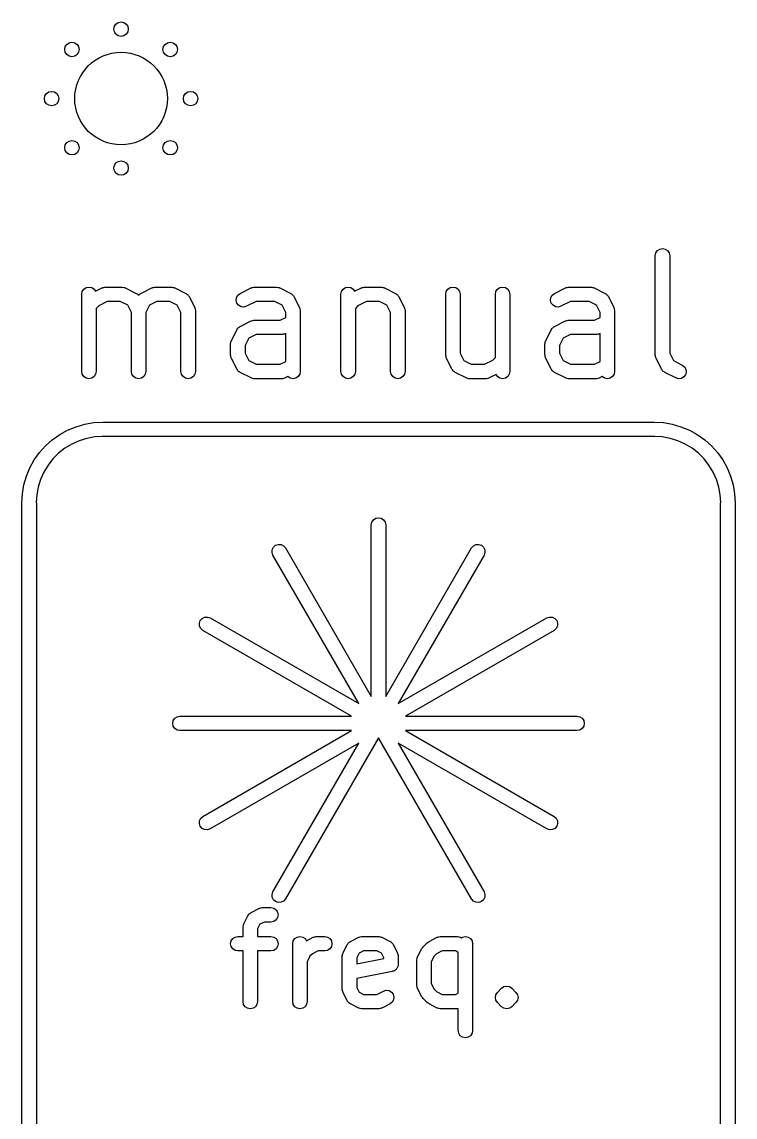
# Model space of a CAD drawing. Extents: x 78 to 213, y -137 to -49.
# Drawn here: x 78.49 to 103.12, y -87.26 to -49.42 of the extents above; entities that cross this region are included whole.
import ezdxf

# ---------------------------------------------------------------- set-up
doc = ezdxf.new("R2010")
doc.units = 0
doc.layers.add('BLACK', color=7, linetype='CONTINUOUS')

msp = doc.modelspace()

# ---------------------------------------------------------------- linework, layer by layer
at = {"layer": 'BLACK', "linetype": 'CONTINUOUS'}
for p, q in [((100.365, -57.4995), (100.384, -57.4039)), ((100.365, -60.9281), (100.365, -57.4995)), ((100.384, -57.4039), (100.438, -57.3227)), ((100.438, -57.3227), (100.519, -57.2686)), ((100.519, -57.2686), (100.615, -57.2495)), ((100.615, -57.2495), (100.71, -57.2686)), ((100.71, -57.2686), (100.791, -57.3227)), ((100.791, -57.3227), (100.845, -57.4039)), ((100.845, -57.4039), (100.865, -57.4995)), ((100.865, -57.4995), (100.865, -60.8691)), ((80.6282, -58.6561), (80.7093, -58.6019)), ((80.7093, -58.6019), (80.805, -58.5829)), ((80.805, -58.5829), (80.9007, -58.6019)), ((80.9007, -58.6019), (80.9818, -58.6561)), ((81.0292, -58.727), (81.2646, -58.6092)), ((81.2646, -58.6092), (81.2733, -58.6069)), ((81.2733, -58.6069), (81.2808, -58.6019)), ((81.2808, -58.6019), (81.3201, -58.5941)), ((81.3201, -58.5941), (81.3587, -58.5835)), ((81.3587, -58.5835), (81.3676, -58.5846)), ((81.3676, -58.5846), (81.3764, -58.5829)), ((81.3764, -58.5829), (81.9479, -58.5829)), ((81.9479, -58.5829), (81.9567, -58.5846)), ((81.9567, -58.5846), (81.9656, -58.5835)), ((81.9656, -58.5835), (82.0042, -58.5941)), ((82.0042, -58.5941), (82.0435, -58.6019)), ((82.0435, -58.6019), (82.051, -58.6069)), ((82.051, -58.6069), (82.0597, -58.6092)), ((82.0597, -58.6092), (82.4406, -58.7997)), ((82.598, -58.7997), (82.9789, -58.6092)), ((82.9789, -58.6092), (82.9876, -58.6069)), ((82.9876, -58.6069), (82.995, -58.6019)), ((82.995, -58.6019), (83.0343, -58.5941)), ((83.0343, -58.5941), (83.073, -58.5835)), ((83.073, -58.5835), (83.0819, -58.5846)), ((83.0819, -58.5846), (83.0907, -58.5829)), ((83.0907, -58.5829), (83.6621, -58.5829)), ((83.6621, -58.5829), (83.671, -58.5846)), ((83.671, -58.5846), (83.6799, -58.5835)), ((83.6799, -58.5835), (83.7185, -58.5941)), ((83.7185, -58.5941), (83.7578, -58.6019)), ((83.7578, -58.6019), (83.7653, -58.6069)), ((83.7653, -58.6069), (83.7739, -58.6092)), ((83.7739, -58.6092), (84.1549, -58.7997)), ((86.0265, -58.7997), (86.4075, -58.6092)), ((86.4075, -58.6092), (86.4161, -58.6069)), ((86.4161, -58.6069), (86.4236, -58.6019)), ((86.4236, -58.6019), (86.4629, -58.5941)), ((86.4629, -58.5941), (86.5016, -58.5835)), ((86.5016, -58.5835), (86.5105, -58.5846)), ((86.5105, -58.5846), (86.5193, -58.5829)), ((86.5193, -58.5829), (87.2812, -58.5829)), ((87.2812, -58.5829), (87.29, -58.5846)), ((87.29, -58.5846), (87.2989, -58.5835)), ((87.2989, -58.5835), (87.3376, -58.5941)), ((87.3376, -58.5941), (87.3769, -58.6019)), ((87.3769, -58.6019), (87.3843, -58.6069)), ((87.3843, -58.6069), (87.393, -58.6092)), ((87.393, -58.6092), (87.7739, -58.7997)), ((89.5806, -58.6561), (89.6617, -58.6019)), ((89.6617, -58.6019), (89.7574, -58.5829)), ((89.7574, -58.5829), (89.8531, -58.6019)), ((89.8531, -58.6019), (89.9342, -58.6561)), ((89.9815, -58.727), (90.217, -58.6092)), ((90.217, -58.6092), (90.2257, -58.6069)), ((90.2257, -58.6069), (90.2331, -58.6019)), ((90.2331, -58.6019), (90.2724, -58.5941)), ((90.2724, -58.5941), (90.3111, -58.5835)), ((90.3111, -58.5835), (90.32, -58.5846)), ((90.32, -58.5846), (90.3288, -58.5829)), ((90.3288, -58.5829), (90.9002, -58.5829)), ((90.9002, -58.5829), (90.909, -58.5846)), ((90.909, -58.5846), (90.918, -58.5835)), ((90.918, -58.5835), (90.9566, -58.5941)), ((90.9566, -58.5941), (90.9959, -58.6019)), ((90.9959, -58.6019), (91.0034, -58.6069)), ((91.0034, -58.6069), (91.012, -58.6092)), ((91.012, -58.6092), (91.393, -58.7997)), ((93.1997, -58.6561), (93.2808, -58.6019)), ((93.2808, -58.6019), (93.3764, -58.5829)), ((93.3764, -58.5829), (93.4721, -58.6019)), ((93.4721, -58.6019), (93.5532, -58.6561)), ((94.9139, -58.6561), (94.995, -58.6019)), ((94.995, -58.6019), (95.0907, -58.5829)), ((95.0907, -58.5829), (95.1864, -58.6019)), ((95.1864, -58.6019), (95.2675, -58.6561)), ((96.8837, -58.7997), (97.2646, -58.6092)), ((97.2646, -58.6092), (97.2733, -58.6069)), ((97.2733, -58.6069), (97.2808, -58.6019)), ((97.2808, -58.6019), (97.3201, -58.5941)), ((97.3201, -58.5941), (97.3587, -58.5835)), ((97.3587, -58.5835), (97.3676, -58.5846)), ((97.3676, -58.5846), (97.3764, -58.5829)), ((97.3764, -58.5829), (98.1383, -58.5829)), ((98.1383, -58.5829), (98.1471, -58.5846)), ((98.1471, -58.5846), (98.1561, -58.5835)), ((98.1561, -58.5835), (98.1947, -58.5941)), ((98.1947, -58.5941), (98.234, -58.6019)), ((98.234, -58.6019), (98.2415, -58.6069)), ((98.2415, -58.6069), (98.2501, -58.6092)), ((98.2501, -58.6092), (98.6311, -58.7997)), ((80.555, -58.8329), (80.574, -58.7372)), ((80.555, -61.4995), (80.555, -58.8329)), ((80.574, -58.7372), (80.6282, -58.6561)), ((80.9818, -58.6561), (81.0292, -58.727)), ((82.4406, -58.7997), (82.4654, -58.8189)), ((82.4654, -58.8189), (82.4926, -58.8345)), ((82.4926, -58.8345), (82.5036, -58.8486)), ((82.5036, -58.8486), (82.5177, -58.8595)), ((82.5177, -58.8595), (82.5193, -58.8624)), ((82.5193, -58.8624), (82.5209, -58.8595)), ((82.5209, -58.8595), (82.535, -58.8486)), ((82.535, -58.8486), (82.546, -58.8345)), ((82.546, -58.8345), (82.5732, -58.8189)), ((82.5732, -58.8189), (82.598, -58.7997)), ((84.1549, -58.7997), (84.1797, -58.8189)), ((84.1797, -58.8189), (84.2069, -58.8345)), ((84.2069, -58.8345), (84.2178, -58.8486)), ((84.2178, -58.8486), (84.232, -58.8595)), ((84.232, -58.8595), (84.2475, -58.8868)), ((84.2475, -58.8868), (84.2667, -58.9115)), ((84.2667, -58.9115), (84.4572, -59.2925)), ((85.889, -59.0411), (85.9012, -58.9443)), ((85.9012, -58.9443), (85.9495, -58.8595)), ((85.9495, -58.8595), (86.0265, -58.7997)), ((87.7739, -58.7997), (87.7987, -58.8189)), ((87.7987, -58.8189), (87.8259, -58.8345)), ((87.8259, -58.8345), (87.8369, -58.8486)), ((87.8369, -58.8486), (87.851, -58.8595)), ((87.851, -58.8595), (87.8665, -58.8868)), ((87.8665, -58.8868), (87.8857, -58.9115)), ((87.8857, -58.9115), (88.0762, -59.2925)), ((89.5074, -58.8329), (89.5264, -58.7372)), ((89.5074, -61.4995), (89.5074, -58.8329)), ((89.5264, -58.7372), (89.5806, -58.6561)), ((89.9342, -58.6561), (89.9815, -58.727)), ((91.393, -58.7997), (91.4178, -58.8189)), ((91.4178, -58.8189), (91.445, -58.8345)), ((91.445, -58.8345), (91.4559, -58.8486)), ((91.4559, -58.8486), (91.4701, -58.8595)), ((91.4701, -58.8595), (91.4856, -58.8868)), ((91.4856, -58.8868), (91.5048, -58.9115)), ((91.5048, -58.9115), (91.6953, -59.2925)), ((93.1264, -58.8329), (93.1455, -58.7372)), ((93.1264, -60.9281), (93.1264, -58.8329)), ((93.1455, -58.7372), (93.1997, -58.6561)), ((93.5532, -58.6561), (93.6074, -58.7372)), ((93.6074, -58.7372), (93.6264, -58.8329)), ((93.6264, -58.8329), (93.6264, -60.8691)), ((94.8407, -58.8329), (94.8597, -58.7372)), ((94.8407, -61.015), (94.8407, -58.8329)), ((94.8597, -58.7372), (94.9139, -58.6561)), ((95.2675, -58.6561), (95.3217, -58.7372)), ((95.3217, -58.7372), (95.3407, -58.8329)), ((95.3407, -58.8329), (95.3407, -61.1186)), ((96.7461, -59.0411), (96.7583, -58.9443)), ((96.7583, -58.9443), (96.8066, -58.8595)), ((96.8066, -58.8595), (96.8837, -58.7997)), ((98.6311, -58.7997), (98.6559, -58.8189)), ((98.6559, -58.8189), (98.6831, -58.8345)), ((98.6831, -58.8345), (98.694, -58.8486)), ((98.694, -58.8486), (98.7081, -58.8595)), ((98.7081, -58.8595), (98.7237, -58.8868)), ((98.7237, -58.8868), (98.7429, -58.9115)), ((98.7429, -58.9115), (98.9334, -59.2925)), ((81.1436, -59.2288), (81.055, -59.3174)), ((81.055, -59.3174), (81.055, -61.4995)), ((81.4354, -59.0829), (81.1436, -59.2288)), ((81.8888, -59.0829), (81.4354, -59.0829)), ((82.1425, -59.2097), (81.8888, -59.0829)), ((82.2693, -59.4633), (82.1425, -59.2097)), ((82.8961, -59.2097), (82.7693, -59.4633)), ((83.1497, -59.0829), (82.8961, -59.2097)), ((83.6031, -59.0829), (83.1497, -59.0829)), ((83.8568, -59.2097), (83.6031, -59.0829)), ((83.9836, -59.4633), (83.8568, -59.2097)), ((84.4572, -59.2925), (84.4596, -59.3011)), ((84.4596, -59.3011), (84.4645, -59.3086)), ((84.4645, -59.3086), (84.4724, -59.3479)), ((84.4724, -59.3479), (84.4829, -59.3866)), ((84.4829, -59.3866), (84.4818, -59.3955)), ((84.4818, -59.3955), (84.4836, -59.4043)), ((84.4836, -59.4043), (84.4836, -61.4995)), ((85.9147, -59.1351), (85.889, -59.0411)), ((85.9745, -59.2122), (85.9147, -59.1351)), ((86.0593, -59.2605), (85.9745, -59.2122)), ((86.1561, -59.2727), (86.0593, -59.2605)), ((86.2501, -59.2469), (86.1561, -59.2727)), ((86.5783, -59.0829), (86.2501, -59.2469)), ((87.2222, -59.0829), (86.5783, -59.0829)), ((87.4758, -59.2097), (87.2222, -59.0829)), ((87.6026, -59.4633), (87.4758, -59.2097)), ((88.0762, -59.2925), (88.0786, -59.3011)), ((88.0786, -59.3011), (88.0836, -59.3086)), ((88.0836, -59.3086), (88.0914, -59.3479)), ((88.0914, -59.3479), (88.102, -59.3866)), ((88.102, -59.3866), (88.1009, -59.3955)), ((88.1009, -59.3955), (88.1026, -59.4043)), ((88.1026, -59.4043), (88.1026, -61.4995)), ((90.0959, -59.2288), (90.0074, -59.3174)), ((90.0074, -59.3174), (90.0074, -61.4995)), ((90.3878, -59.0829), (90.0959, -59.2288)), ((90.8412, -59.0829), (90.3878, -59.0829)), ((91.0949, -59.2097), (90.8412, -59.0829)), ((91.2217, -59.4633), (91.0949, -59.2097)), ((91.6953, -59.2925), (91.6976, -59.3011)), ((91.6976, -59.3011), (91.7026, -59.3086)), ((91.7026, -59.3086), (91.7105, -59.3479)), ((91.7105, -59.3479), (91.721, -59.3866)), ((91.721, -59.3866), (91.7199, -59.3955)), ((91.7199, -59.3955), (91.7217, -59.4043)), ((91.7217, -59.4043), (91.7217, -61.4995)), ((96.7719, -59.1351), (96.7461, -59.0411)), ((96.8317, -59.2122), (96.7719, -59.1351)), ((96.9164, -59.2605), (96.8317, -59.2122)), ((97.0132, -59.2727), (96.9164, -59.2605)), ((97.1073, -59.2469), (97.0132, -59.2727)), ((97.4354, -59.0829), (97.1073, -59.2469)), ((98.0793, -59.0829), (97.4354, -59.0829)), ((98.3329, -59.2097), (98.0793, -59.0829)), ((98.4598, -59.4633), (98.3329, -59.2097)), ((98.9334, -59.2925), (98.9357, -59.3011)), ((98.9357, -59.3011), (98.9407, -59.3086)), ((98.9407, -59.3086), (98.9485, -59.3479)), ((98.9485, -59.3479), (98.9591, -59.3866)), ((98.9591, -59.3866), (98.958, -59.3955)), ((98.958, -59.3955), (98.9598, -59.4043)), ((98.9598, -59.4043), (98.9598, -61.4995)), ((82.2693, -61.4995), (82.2693, -59.4633)), ((82.7693, -59.4633), (82.7693, -61.4995)), ((83.9836, -61.4995), (83.9836, -59.4633)), ((86.0265, -59.9426), (86.4075, -59.7521)), ((86.4075, -59.7521), (86.4161, -59.7497)), ((86.4161, -59.7497), (86.4236, -59.7447)), ((86.4236, -59.7447), (86.4629, -59.7369)), ((86.4629, -59.7369), (86.5016, -59.7263)), ((86.5016, -59.7263), (86.5105, -59.7275)), ((86.5105, -59.7275), (86.5193, -59.7257)), ((86.5193, -59.7257), (87.4126, -59.7257)), ((87.4126, -59.7257), (87.6026, -59.6307)), ((87.6026, -59.6307), (87.6026, -59.4633)), ((91.2217, -61.4995), (91.2217, -59.4633)), ((96.8837, -59.9426), (97.2646, -59.7521)), ((97.2646, -59.7521), (97.2733, -59.7497)), ((97.2733, -59.7497), (97.2808, -59.7447)), ((97.2808, -59.7447), (97.3201, -59.7369)), ((97.3201, -59.7369), (97.3587, -59.7263)), ((97.3587, -59.7263), (97.3676, -59.7275)), ((97.3676, -59.7275), (97.3764, -59.7257)), ((97.3764, -59.7257), (98.2698, -59.7257)), ((98.2698, -59.7257), (98.4598, -59.6307)), ((98.4598, -59.6307), (98.4598, -59.4633)), ((85.7242, -60.4353), (85.9147, -60.0544)), ((85.9147, -60.0544), (85.9339, -60.0296)), ((85.9339, -60.0296), (85.9495, -60.0024)), ((85.9495, -60.0024), (85.9636, -59.9914)), ((85.9636, -59.9914), (85.9745, -59.9773)), ((85.9745, -59.9773), (86.0018, -59.9618)), ((86.0018, -59.9618), (86.0265, -59.9426)), ((96.5814, -60.4353), (96.7719, -60.0544)), ((96.7719, -60.0544), (96.7911, -60.0296)), ((96.7911, -60.0296), (96.8066, -60.0024)), ((96.8066, -60.0024), (96.8207, -59.9914)), ((96.8207, -59.9914), (96.8317, -59.9773)), ((96.8317, -59.9773), (96.8589, -59.9618)), ((96.8589, -59.9618), (96.8837, -59.9426)), ((85.6979, -60.5471), (85.6996, -60.5383)), ((85.6979, -60.9281), (85.6979, -60.5471)), ((85.6985, -60.5294), (85.7091, -60.4908)), ((85.6996, -60.5383), (85.6985, -60.5294)), ((85.7091, -60.4908), (85.7169, -60.4515)), ((85.7169, -60.4515), (85.7219, -60.444)), ((85.7219, -60.444), (85.7242, -60.4353)), ((86.3247, -60.3525), (86.1979, -60.6062)), ((86.5783, -60.2257), (86.3247, -60.3525)), ((87.4717, -60.2257), (86.5783, -60.2257)), ((87.4805, -60.224), (87.4717, -60.2257)), ((87.4894, -60.2251), (87.4805, -60.224)), ((87.528, -60.2145), (87.4894, -60.2251)), ((87.5673, -60.2067), (87.528, -60.2145)), ((87.5748, -60.2017), (87.5673, -60.2067)), ((87.5835, -60.1993), (87.5748, -60.2017)), ((87.6026, -60.1897), (87.5835, -60.1993)), ((87.6026, -61.1545), (87.6026, -60.1897)), ((96.555, -60.5471), (96.5568, -60.5383)), ((96.555, -60.9281), (96.555, -60.5471)), ((96.5556, -60.5294), (96.5662, -60.4908)), ((96.5568, -60.5383), (96.5556, -60.5294)), ((96.5662, -60.4908), (96.574, -60.4515)), ((96.574, -60.4515), (96.579, -60.444)), ((96.579, -60.444), (96.5814, -60.4353)), ((97.1818, -60.3525), (97.055, -60.6062)), ((97.4354, -60.2257), (97.1818, -60.3525)), ((98.3288, -60.2257), (97.4354, -60.2257)), ((98.3376, -60.224), (98.3288, -60.2257)), ((98.3465, -60.2251), (98.3376, -60.224)), ((98.3852, -60.2145), (98.3465, -60.2251)), ((98.4245, -60.2067), (98.3852, -60.2145)), ((98.4319, -60.2017), (98.4245, -60.2067)), ((98.4406, -60.1993), (98.4319, -60.2017)), ((98.4598, -60.1897), (98.4406, -60.1993)), ((98.4598, -61.1545), (98.4598, -60.1897)), ((86.1979, -60.6062), (86.1979, -60.8691)), ((86.1979, -60.8691), (86.3247, -61.1227)), ((93.6264, -60.8691), (93.7532, -61.1227)), ((97.055, -60.6062), (97.055, -60.8691)), ((97.055, -60.8691), (97.1818, -61.1227)), ((100.865, -60.8691), (100.991, -61.1227)), ((85.6996, -60.9369), (85.6979, -60.9281)), ((85.6985, -60.9458), (85.6996, -60.9369)), ((85.7091, -60.9845), (85.6985, -60.9458)), ((85.7169, -61.0238), (85.7091, -60.9845)), ((85.7219, -61.0312), (85.7169, -61.0238)), ((85.7242, -61.0399), (85.7219, -61.0312)), ((85.9147, -61.4208), (85.7242, -61.0399)), ((86.3247, -61.1227), (86.5783, -61.2495)), ((86.5783, -61.2495), (87.4126, -61.2495)), ((87.4126, -61.2495), (87.6026, -61.1545)), ((93.1282, -60.9369), (93.1264, -60.9281)), ((93.1271, -60.9458), (93.1282, -60.9369)), ((93.1376, -60.9845), (93.1271, -60.9458)), ((93.1455, -61.0238), (93.1376, -60.9845)), ((93.1504, -61.0312), (93.1455, -61.0238)), ((93.1528, -61.0399), (93.1504, -61.0312)), ((93.3433, -61.4208), (93.1528, -61.0399)), ((93.7532, -61.1227), (94.0069, -61.2495)), ((94.0069, -61.2495), (94.4603, -61.2495)), ((94.4603, -61.2495), (94.7521, -61.1036)), ((94.7521, -61.1036), (94.8407, -61.015)), ((95.3407, -61.1186), (95.3407, -61.1186)), ((95.3407, -61.1186), (95.3407, -61.1186)), ((95.3407, -61.1186), (95.3407, -61.4995)), ((96.5568, -60.9369), (96.555, -60.9281)), ((96.5556, -60.9458), (96.5568, -60.9369)), ((96.5662, -60.9845), (96.5556, -60.9458)), ((96.574, -61.0238), (96.5662, -60.9845)), ((96.579, -61.0312), (96.574, -61.0238)), ((96.5814, -61.0399), (96.579, -61.0312)), ((96.7719, -61.4208), (96.5814, -61.0399)), ((97.1818, -61.1227), (97.4354, -61.2495)), ((97.4354, -61.2495), (98.2698, -61.2495)), ((98.2698, -61.2495), (98.4598, -61.1545)), ((100.366, -60.9369), (100.365, -60.9281)), ((100.365, -60.9458), (100.366, -60.9369)), ((100.376, -60.9845), (100.365, -60.9458)), ((100.384, -61.0238), (100.376, -60.9845)), ((100.389, -61.0312), (100.384, -61.0238)), ((100.391, -61.0399), (100.389, -61.0312)), ((100.581, -61.4209), (100.391, -61.0399)), ((100.991, -61.1227), (101.298, -61.2759)), ((101.298, -61.2759), (101.375, -61.3357)), ((80.574, -61.5952), (80.555, -61.4995)), ((80.6282, -61.6763), (80.574, -61.5952)), ((80.7093, -61.7305), (80.6282, -61.6763)), ((80.9818, -61.6763), (80.9007, -61.7305)), ((81.036, -61.5952), (80.9818, -61.6763)), ((81.055, -61.4995), (81.036, -61.5952)), ((82.2883, -61.5952), (82.2693, -61.4995)), ((82.3425, -61.6763), (82.2883, -61.5952)), ((82.4236, -61.7305), (82.3425, -61.6763)), ((82.6961, -61.6763), (82.615, -61.7305)), ((82.7503, -61.5952), (82.6961, -61.6763)), ((82.7693, -61.4995), (82.7503, -61.5952)), ((84.0026, -61.5952), (83.9836, -61.4995)), ((84.0568, -61.6763), (84.0026, -61.5952)), ((84.1379, -61.7305), (84.0568, -61.6763)), ((84.4103, -61.6763), (84.3292, -61.7305)), ((84.4645, -61.5952), (84.4103, -61.6763)), ((84.4836, -61.4995), (84.4645, -61.5952)), ((85.9339, -61.4456), (85.9147, -61.4208)), ((85.9495, -61.4728), (85.9339, -61.4456)), ((85.9636, -61.4838), (85.9495, -61.4728)), ((85.9745, -61.4979), (85.9636, -61.4838)), ((86.0018, -61.5134), (85.9745, -61.4979)), ((86.0265, -61.5327), (86.0018, -61.5134)), ((86.4075, -61.7231), (86.0265, -61.5327)), ((87.6764, -61.6767), (87.5835, -61.7231)), ((87.7569, -61.7305), (87.6764, -61.6767)), ((88.0294, -61.6763), (87.9483, -61.7305)), ((88.0836, -61.5952), (88.0294, -61.6763)), ((88.1026, -61.4995), (88.0836, -61.5952)), ((89.5264, -61.5952), (89.5074, -61.4995)), ((89.5806, -61.6763), (89.5264, -61.5952)), ((89.6617, -61.7305), (89.5806, -61.6763)), ((89.9342, -61.6763), (89.8531, -61.7305)), ((89.9883, -61.5952), (89.9342, -61.6763)), ((90.0074, -61.4995), (89.9883, -61.5952)), ((91.2407, -61.5952), (91.2217, -61.4995)), ((91.2949, -61.6763), (91.2407, -61.5952)), ((91.376, -61.7305), (91.2949, -61.6763)), ((91.6484, -61.6763), (91.5673, -61.7305)), ((91.7026, -61.5952), (91.6484, -61.6763)), ((91.7217, -61.4995), (91.7026, -61.5952)), ((93.3625, -61.4456), (93.3433, -61.4208)), ((93.378, -61.4728), (93.3625, -61.4456)), ((93.3922, -61.4838), (93.378, -61.4728)), ((93.4031, -61.4979), (93.3922, -61.4838)), ((93.4303, -61.5134), (93.4031, -61.4979)), ((93.4551, -61.5327), (93.4303, -61.5134)), ((93.8361, -61.7231), (93.4551, -61.5327)), ((94.8666, -61.6054), (94.6311, -61.7231)), ((94.9139, -61.6763), (94.8666, -61.6054)), ((94.995, -61.7305), (94.9139, -61.6763)), ((95.2675, -61.6763), (95.1864, -61.7305)), ((95.3217, -61.5952), (95.2675, -61.6763)), ((95.3407, -61.4995), (95.3217, -61.5952)), ((96.7911, -61.4456), (96.7719, -61.4208)), ((96.8066, -61.4728), (96.7911, -61.4456)), ((96.8207, -61.4838), (96.8066, -61.4728)), ((96.8317, -61.4979), (96.8207, -61.4838)), ((96.8589, -61.5134), (96.8317, -61.4979)), ((96.8837, -61.5327), (96.8589, -61.5134)), ((97.2646, -61.7231), (96.8837, -61.5327)), ((98.5335, -61.6767), (98.4406, -61.7231)), ((98.6141, -61.7305), (98.5335, -61.6767)), ((98.8865, -61.6763), (98.8054, -61.7305)), ((98.9407, -61.5952), (98.8865, -61.6763)), ((98.9598, -61.4995), (98.9407, -61.5952)), ((100.601, -61.4456), (100.581, -61.4209)), ((100.616, -61.4728), (100.601, -61.4456)), ((100.63, -61.4838), (100.616, -61.4728)), ((100.641, -61.4979), (100.63, -61.4838)), ((100.668, -61.5134), (100.641, -61.4979)), ((100.693, -61.5327), (100.668, -61.5134)), ((101.074, -61.7231), (100.693, -61.5327)), ((101.41, -61.6113), (101.35, -61.6884)), ((101.375, -61.3357), (101.423, -61.4205)), ((101.435, -61.5172), (101.41, -61.6113)), ((101.423, -61.4205), (101.435, -61.5172)), ((80.805, -61.7495), (80.7093, -61.7305)), ((80.9007, -61.7305), (80.805, -61.7495)), ((82.5193, -61.7495), (82.4236, -61.7305)), ((82.615, -61.7305), (82.5193, -61.7495)), ((84.2336, -61.7495), (84.1379, -61.7305)), ((84.3292, -61.7305), (84.2336, -61.7495)), ((86.4161, -61.7255), (86.4075, -61.7231)), ((86.4236, -61.7305), (86.4161, -61.7255)), ((86.4629, -61.7383), (86.4236, -61.7305)), ((86.5016, -61.7489), (86.4629, -61.7383)), ((86.5105, -61.7478), (86.5016, -61.7489)), ((86.5193, -61.7495), (86.5105, -61.7478)), ((87.4717, -61.7495), (86.5193, -61.7495)), ((87.4805, -61.7478), (87.4717, -61.7495)), ((87.4894, -61.7489), (87.4805, -61.7478)), ((87.528, -61.7383), (87.4894, -61.7489)), ((87.5673, -61.7305), (87.528, -61.7383)), ((87.5748, -61.7255), (87.5673, -61.7305)), ((87.5835, -61.7231), (87.5748, -61.7255)), ((87.8526, -61.7495), (87.7569, -61.7305)), ((87.9483, -61.7305), (87.8526, -61.7495)), ((89.7574, -61.7495), (89.6617, -61.7305)), ((89.8531, -61.7305), (89.7574, -61.7495)), ((91.4717, -61.7495), (91.376, -61.7305)), ((91.5673, -61.7305), (91.4717, -61.7495)), ((93.8447, -61.7255), (93.8361, -61.7231)), ((93.8522, -61.7305), (93.8447, -61.7255)), ((93.8915, -61.7383), (93.8522, -61.7305)), ((93.9301, -61.7489), (93.8915, -61.7383)), ((93.939, -61.7478), (93.9301, -61.7489)), ((93.9479, -61.7495), (93.939, -61.7478)), ((94.5193, -61.7495), (93.9479, -61.7495)), ((94.5281, -61.7478), (94.5193, -61.7495)), ((94.537, -61.7489), (94.5281, -61.7478)), ((94.5757, -61.7383), (94.537, -61.7489)), ((94.615, -61.7305), (94.5757, -61.7383)), ((94.6224, -61.7255), (94.615, -61.7305)), ((94.6311, -61.7231), (94.6224, -61.7255)), ((95.0907, -61.7495), (94.995, -61.7305)), ((95.1864, -61.7305), (95.0907, -61.7495)), ((97.2733, -61.7255), (97.2646, -61.7231)), ((97.2808, -61.7305), (97.2733, -61.7255)), ((97.3201, -61.7383), (97.2808, -61.7305)), ((97.3587, -61.7489), (97.3201, -61.7383)), ((97.3676, -61.7478), (97.3587, -61.7489)), ((97.3764, -61.7495), (97.3676, -61.7478)), ((98.3288, -61.7495), (97.3764, -61.7495)), ((98.3376, -61.7478), (98.3288, -61.7495)), ((98.3465, -61.7489), (98.3376, -61.7478)), ((98.3852, -61.7383), (98.3465, -61.7489)), ((98.4245, -61.7305), (98.3852, -61.7383)), ((98.4319, -61.7255), (98.4245, -61.7305)), ((98.4406, -61.7231), (98.4319, -61.7255)), ((98.7098, -61.7495), (98.6141, -61.7305)), ((98.8054, -61.7305), (98.7098, -61.7495)), ((101.168, -61.7489), (101.074, -61.7231)), ((101.265, -61.7367), (101.168, -61.7489)), ((101.35, -61.6884), (101.265, -61.7367)), ((79.7956, -63.6776), (80.0695, -63.5263)), ((80.0695, -63.5263), (80.3585, -63.4066)), ((80.3585, -63.4066), (80.6592, -63.32)), ((80.6592, -63.32), (80.9676, -63.2675)), ((80.9676, -63.2675), (81.28, -63.25)), ((81.28, -63.25), (100.33, -63.25)), ((100.33, -63.25), (100.642, -63.2675)), ((100.642, -63.2675), (100.951, -63.32)), ((100.951, -63.32), (101.251, -63.4066)), ((101.251, -63.4066), (101.541, -63.5263)), ((101.541, -63.5263), (101.814, -63.6776)), ((79.3072, -64.0672), (79.5405, -63.8587)), ((79.5405, -63.8587), (79.7956, -63.6776)), ((80.4665, -63.8949), (80.2138, -64.0086)), ((80.731, -63.8125), (80.4665, -63.8949)), ((81.0035, -63.7625), (80.731, -63.8125)), ((81.2639, -63.7468), (81.0035, -63.7625)), ((81.28, -63.75), (81.2639, -63.7468)), ((100.33, -63.75), (81.28, -63.75)), ((100.346, -63.7468), (100.33, -63.75)), ((100.607, -63.7625), (100.346, -63.7468)), ((100.879, -63.8125), (100.607, -63.7625)), ((101.144, -63.8949), (100.879, -63.8125)), ((101.396, -64.0086), (101.144, -63.8949)), ((101.814, -63.6776), (102.07, -63.8587)), ((102.07, -63.8587), (102.303, -64.0672)), ((78.9176, -64.5556), (79.0987, -64.3005)), ((79.0987, -64.3005), (79.3072, -64.0672)), ((79.7587, -64.3228), (79.5628, -64.5187)), ((79.9768, -64.1519), (79.7587, -64.3228)), ((80.2138, -64.0086), (79.9768, -64.1519)), ((101.633, -64.1519), (101.396, -64.0086)), ((101.851, -64.3228), (101.633, -64.1519)), ((102.047, -64.5187), (101.851, -64.3228)), ((102.303, -64.0672), (102.511, -64.3005)), ((102.511, -64.3005), (102.692, -64.5556)), ((78.7663, -64.8295), (78.9176, -64.5556)), ((79.5628, -64.5187), (79.3919, -64.7368)), ((102.218, -64.7368), (102.047, -64.5187)), ((102.692, -64.5556), (102.844, -64.8295)), ((78.6466, -65.1185), (78.7663, -64.8295)), ((79.2486, -64.9738), (79.1349, -65.2265)), ((79.3919, -64.7368), (79.2486, -64.9738)), ((102.361, -64.9738), (102.218, -64.7368)), ((102.475, -65.2265), (102.361, -64.9738)), ((102.844, -64.8295), (102.963, -65.1185)), ((78.5075, -65.7276), (78.56, -65.4192)), ((78.56, -65.4192), (78.6466, -65.1185)), ((79.1349, -65.2265), (79.0525, -65.491)), ((102.558, -65.491), (102.475, -65.2265)), ((102.963, -65.1185), (103.05, -65.4192)), ((103.05, -65.4192), (103.102, -65.7276)), ((78.49, -66.04), (78.5075, -65.7276)), ((79.0025, -65.7635), (78.9868, -66.0239)), ((79.0525, -65.491), (79.0025, -65.7635)), ((102.607, -65.7635), (102.558, -65.491)), ((102.623, -66.0239), (102.607, -65.7635)), ((103.102, -65.7276), (103.12, -66.04)), ((78.49, -127), (78.49, -66.04)), ((78.9868, -66.0239), (78.99, -66.04)), ((78.99, -66.04), (78.99, -127)), ((102.62, -66.04), (102.623, -66.0239)), ((102.62, -127), (102.62, -66.04)), ((103.12, -66.04), (103.12, -127)), ((90.6282, -66.6252), (90.7093, -66.571)), ((90.7093, -66.571), (90.805, -66.552)), ((90.805, -66.552), (90.9007, -66.571)), ((90.9007, -66.571), (90.9818, -66.6252)), ((90.555, -66.802), (90.574, -66.7063)), ((90.555, -72.727), (90.555, -66.802)), ((90.574, -66.7063), (90.6282, -66.6252)), ((90.9818, -66.6252), (91.036, -66.7063)), ((91.036, -66.7063), (91.055, -66.802)), ((91.055, -66.802), (91.055, -72.727)), ((87.1281, -67.7534), (87.1345, -67.6561)), ((87.1345, -67.6561), (87.1777, -67.5686)), ((87.1777, -67.5686), (87.251, -67.5043)), ((87.251, -67.5043), (87.3434, -67.4729)), ((87.3434, -67.4729), (87.4407, -67.4793)), ((87.4407, -67.4793), (87.5282, -67.5225)), ((87.5282, -67.5225), (87.5925, -67.5958)), ((87.5925, -67.5958), (90.555, -72.727)), ((91.055, -72.727), (94.0175, -67.5958)), ((94.0175, -67.5958), (94.0818, -67.5225)), ((94.0818, -67.5225), (94.1693, -67.4793)), ((94.1693, -67.4793), (94.2666, -67.4729)), ((94.2666, -67.4729), (94.359, -67.5043)), ((94.359, -67.5043), (94.4323, -67.5686)), ((94.4323, -67.5686), (94.4755, -67.6561)), ((94.4755, -67.6561), (94.4819, -67.7534)), ((87.1595, -67.8458), (87.1281, -67.7534)), ((90.122, -72.977), (87.1595, -67.8458)), ((94.4505, -67.8458), (91.488, -72.977)), ((94.4819, -67.7534), (94.4505, -67.8458)), ((84.7136, -70.0327), (84.8011, -69.9895)), ((84.8011, -69.9895), (84.8984, -69.9831)), ((84.8984, -69.9831), (84.9908, -70.0145)), ((96.6192, -70.0145), (96.7116, -69.9831)), ((96.7116, -69.9831), (96.8089, -69.9895)), ((96.8089, -69.9895), (96.8964, -70.0327)), ((84.6179, -70.1984), (84.6493, -70.106)), ((84.6243, -70.2957), (84.6179, -70.1984)), ((84.6675, -70.3832), (84.6243, -70.2957)), ((84.6493, -70.106), (84.7136, -70.0327)), ((84.7408, -70.4475), (84.6675, -70.3832)), ((84.9908, -70.0145), (90.122, -72.977)), ((91.488, -72.977), (96.6192, -70.0145)), ((96.9425, -70.3832), (96.8692, -70.4475)), ((96.8964, -70.0327), (96.9607, -70.106)), ((96.9857, -70.2957), (96.9425, -70.3832)), ((96.9607, -70.106), (96.9921, -70.1984)), ((96.9921, -70.1984), (96.9857, -70.2957)), ((89.872, -73.41), (84.7408, -70.4475)), ((96.8692, -70.4475), (91.738, -73.41)), ((83.8513, -73.429), (83.947, -73.41)), ((83.947, -73.41), (89.872, -73.41)), ((91.738, -73.41), (97.663, -73.41)), ((97.663, -73.41), (97.7587, -73.429)), ((83.697, -73.66), (83.716, -73.5643)), ((83.716, -73.7557), (83.697, -73.66)), ((83.716, -73.5643), (83.7702, -73.4832)), ((83.7702, -73.8368), (83.716, -73.7557)), ((83.7702, -73.4832), (83.8513, -73.429)), ((97.7587, -73.429), (97.8398, -73.4832)), ((97.8398, -73.4832), (97.894, -73.5643)), ((97.894, -73.7557), (97.8398, -73.8368)), ((97.894, -73.5643), (97.913, -73.66)), ((97.913, -73.66), (97.894, -73.7557)), ((83.8513, -73.891), (83.7702, -73.8368)), ((83.947, -73.91), (83.8513, -73.891)), ((89.872, -73.91), (83.947, -73.91)), ((84.7408, -76.8725), (89.872, -73.91)), ((90.805, -74.16), (87.5925, -79.7242)), ((94.0175, -79.7242), (90.805, -74.16)), ((97.663, -73.91), (91.738, -73.91)), ((91.738, -73.91), (96.8692, -76.8725)), ((97.7587, -73.891), (97.663, -73.91)), ((97.8398, -73.8368), (97.7587, -73.891)), ((90.122, -74.343), (84.9908, -77.3055)), ((87.1595, -79.4742), (90.122, -74.343)), ((96.6192, -77.3055), (91.488, -74.343)), ((91.488, -74.343), (94.4505, -79.4742)), ((84.6179, -77.1216), (84.6243, -77.0243)), ((84.6493, -77.214), (84.6179, -77.1216)), ((84.6243, -77.0243), (84.6675, -76.9368)), ((84.6675, -76.9368), (84.7408, -76.8725)), ((96.8692, -76.8725), (96.9425, -76.9368)), ((96.9425, -76.9368), (96.9857, -77.0243)), ((96.9921, -77.1216), (96.9607, -77.214)), ((96.9857, -77.0243), (96.9921, -77.1216)), ((84.7136, -77.2873), (84.6493, -77.214)), ((84.8011, -77.3305), (84.7136, -77.2873)), ((84.8984, -77.3369), (84.8011, -77.3305)), ((84.9908, -77.3055), (84.8984, -77.3369)), ((96.7116, -77.3369), (96.6192, -77.3055)), ((96.8089, -77.3305), (96.7116, -77.3369)), ((96.8964, -77.2873), (96.8089, -77.3305)), ((96.9607, -77.214), (96.8964, -77.2873)), ((87.1281, -79.5666), (87.1595, -79.4742)), ((87.1345, -79.6639), (87.1281, -79.5666)), ((87.1777, -79.7514), (87.1345, -79.6639)), ((87.251, -79.8157), (87.1777, -79.7514)), ((87.3434, -79.8471), (87.251, -79.8157)), ((87.4407, -79.8407), (87.3434, -79.8471)), ((87.5282, -79.7975), (87.4407, -79.8407)), ((87.5925, -79.7242), (87.5282, -79.7975)), ((94.0818, -79.7975), (94.0175, -79.7242)), ((94.1693, -79.8407), (94.0818, -79.7975)), ((94.2666, -79.8471), (94.1693, -79.8407)), ((94.359, -79.8157), (94.2666, -79.8471)), ((94.4323, -79.7514), (94.359, -79.8157)), ((94.4755, -79.6639), (94.4323, -79.7514)), ((94.4505, -79.4742), (94.4819, -79.5666)), ((94.4819, -79.5666), (94.4755, -79.6639)), ((86.3555, -80.2261), (86.3827, -80.2106)), ((86.3827, -80.2106), (86.4075, -80.1914)), ((86.4075, -80.1914), (86.6932, -80.0485)), ((86.6932, -80.0485), (86.7019, -80.0462)), ((86.7019, -80.0462), (86.7093, -80.0412)), ((86.7093, -80.0412), (86.7486, -80.0334)), ((86.7486, -80.0334), (86.7873, -80.0228)), ((86.7873, -80.0228), (86.7962, -80.0239)), ((86.7962, -80.0239), (86.805, -80.0221)), ((86.805, -80.0221), (87.0907, -80.0221)), ((87.0907, -80.0221), (87.1864, -80.0412)), ((87.1864, -80.0412), (87.2675, -80.0954)), ((87.2675, -80.0954), (87.3217, -80.1765)), ((87.3217, -80.1765), (87.3407, -80.2721)), ((86.1455, -80.605), (86.1504, -80.5976)), ((86.1504, -80.5976), (86.1528, -80.5889)), ((86.1528, -80.5889), (86.2957, -80.3032)), ((86.2957, -80.3032), (86.3149, -80.2784)), ((86.3149, -80.2784), (86.3304, -80.2512)), ((86.3304, -80.2512), (86.3445, -80.2402)), ((86.3445, -80.2402), (86.3555, -80.2261)), ((86.7056, -80.6013), (86.6264, -80.7597)), ((86.864, -80.5221), (86.7056, -80.6013)), ((87.0907, -80.5221), (86.864, -80.5221)), ((87.1864, -80.5031), (87.0907, -80.5221)), ((87.2675, -80.4489), (87.1864, -80.5031)), ((87.3217, -80.3678), (87.2675, -80.4489)), ((87.3407, -80.2721), (87.3217, -80.3678)), ((86.1264, -80.7007), (86.1282, -80.6919)), ((86.1264, -81.0221), (86.1264, -80.7007)), ((86.1271, -80.683), (86.1376, -80.6443)), ((86.1282, -80.6919), (86.1271, -80.683)), ((86.1376, -80.6443), (86.1455, -80.605)), ((86.6264, -80.7597), (86.6264, -81.0221)), ((85.6979, -81.2721), (85.7169, -81.1765)), ((85.7169, -81.3678), (85.6979, -81.2721)), ((85.7169, -81.1765), (85.7711, -81.0954)), ((85.7711, -81.0954), (85.8522, -81.0412)), ((85.8522, -81.0412), (85.9479, -81.0221)), ((85.9479, -81.0221), (86.1264, -81.0221)), ((86.6264, -81.0221), (87.0907, -81.0221)), ((87.0907, -81.0221), (87.1864, -81.0412)), ((87.1864, -81.0412), (87.2675, -81.0954)), ((87.2675, -81.0954), (87.3217, -81.1765)), ((87.3217, -81.1765), (87.3407, -81.2721)), ((87.3407, -81.2721), (87.3217, -81.3678)), ((87.8407, -81.2721), (87.8597, -81.1765)), ((87.8407, -83.2721), (87.8407, -81.2721)), ((87.8597, -81.1765), (87.9139, -81.0954)), ((87.9139, -81.0954), (87.995, -81.0412)), ((87.995, -81.0412), (88.0907, -81.0221)), ((88.0907, -81.0221), (88.1864, -81.0412)), ((88.1864, -81.0412), (88.2675, -81.0954)), ((88.2675, -81.0954), (88.3149, -81.1663)), ((88.3149, -81.1663), (88.5503, -81.0485)), ((88.5503, -81.0485), (88.559, -81.0462)), ((88.559, -81.0462), (88.5665, -81.0412)), ((88.5665, -81.0412), (88.6058, -81.0334)), ((88.6058, -81.0334), (88.6444, -81.0228)), ((88.6444, -81.0228), (88.6533, -81.0239)), ((88.6533, -81.0239), (88.6621, -81.0221)), ((88.6621, -81.0221), (88.9479, -81.0221)), ((88.9479, -81.0221), (89.0435, -81.0412)), ((89.0435, -81.0412), (89.1246, -81.0954)), ((89.1246, -81.0954), (89.1788, -81.1765)), ((89.1788, -81.1765), (89.1979, -81.2721)), ((89.1979, -81.2721), (89.1788, -81.3678)), ((89.5814, -81.5889), (89.7242, -81.3032)), ((89.7242, -81.3032), (89.7435, -81.2784)), ((89.7435, -81.2784), (89.759, -81.2512)), ((89.759, -81.2512), (89.7731, -81.2402)), ((89.7731, -81.2402), (89.7841, -81.2261)), ((89.7841, -81.2261), (89.8113, -81.2106)), ((89.8113, -81.2106), (89.8361, -81.1914)), ((89.8361, -81.1914), (90.1218, -81.0485)), ((90.1218, -81.0485), (90.1304, -81.0462)), ((90.1304, -81.0462), (90.1379, -81.0412)), ((90.1379, -81.0412), (90.1772, -81.0334)), ((90.1772, -81.0334), (90.2158, -81.0228)), ((90.2158, -81.0228), (90.2248, -81.0239)), ((90.2248, -81.0239), (90.2336, -81.0221)), ((90.2336, -81.0221), (90.805, -81.0221)), ((90.805, -81.0221), (90.8138, -81.0239)), ((90.8138, -81.0239), (90.8227, -81.0228)), ((90.8227, -81.0228), (90.8614, -81.0334)), ((90.8614, -81.0334), (90.9007, -81.0412)), ((90.9007, -81.0412), (90.9081, -81.0462)), ((90.9081, -81.0462), (90.9168, -81.0485)), ((90.9168, -81.0485), (91.2025, -81.1914)), ((91.2025, -81.1914), (91.2273, -81.2106)), ((91.2273, -81.2106), (91.2545, -81.2261)), ((91.2545, -81.2261), (91.2655, -81.2402)), ((91.2655, -81.2402), (91.2796, -81.2512)), ((91.2796, -81.2512), (91.2951, -81.2784)), ((91.2951, -81.2784), (91.3143, -81.3032)), ((91.3143, -81.3032), (91.4572, -81.5889)), ((92.3425, -81.3811), (92.4854, -81.2382)), ((92.4854, -81.2382), (92.5187, -81.216)), ((92.5187, -81.216), (92.5503, -81.1914)), ((92.5503, -81.1914), (92.8361, -81.0485)), ((92.8361, -81.0485), (92.8447, -81.0462)), ((92.8447, -81.0462), (92.8522, -81.0412)), ((92.8522, -81.0412), (92.8915, -81.0334)), ((92.8915, -81.0334), (92.9301, -81.0228)), ((92.9301, -81.0228), (92.939, -81.0239)), ((92.939, -81.0239), (92.9479, -81.0221)), ((92.9479, -81.0221), (93.5193, -81.0221)), ((93.5193, -81.0221), (93.5281, -81.0239)), ((93.5281, -81.0239), (93.537, -81.0228)), ((93.537, -81.0228), (93.5757, -81.0334)), ((93.5757, -81.0334), (93.615, -81.0412)), ((93.615, -81.0412), (93.6224, -81.0462)), ((93.6224, -81.0462), (93.6311, -81.0485)), ((93.6311, -81.0485), (93.6695, -81.0678)), ((93.6695, -81.0678), (93.7093, -81.0412)), ((93.7093, -81.0412), (93.805, -81.0221)), ((93.805, -81.0221), (93.9007, -81.0412)), ((93.9007, -81.0412), (93.9818, -81.0954)), ((93.9818, -81.0954), (94.036, -81.1765)), ((94.036, -81.1765), (94.055, -81.2721)), ((94.055, -81.2721), (94.055, -84.2721)), ((85.7711, -81.4489), (85.7169, -81.3678)), ((85.8522, -81.5031), (85.7711, -81.4489)), ((85.9479, -81.5221), (85.8522, -81.5031)), ((86.1264, -81.5221), (85.9479, -81.5221)), ((86.1264, -83.2721), (86.1264, -81.5221)), ((87.0907, -81.5221), (86.6264, -81.5221)), ((86.6264, -81.5221), (86.6264, -83.2721)), ((87.1864, -81.5031), (87.0907, -81.5221)), ((87.2675, -81.4489), (87.1864, -81.5031)), ((87.3217, -81.3678), (87.2675, -81.4489)), ((88.439, -81.7059), (88.3407, -81.9026)), ((88.5245, -81.6205), (88.439, -81.7059)), ((88.7212, -81.5221), (88.5245, -81.6205)), ((88.9479, -81.5221), (88.7212, -81.5221)), ((89.0435, -81.5031), (88.9479, -81.5221)), ((89.1246, -81.4489), (89.0435, -81.5031)), ((89.1788, -81.3678), (89.1246, -81.4489)), ((89.555, -81.7007), (89.5568, -81.6919)), ((89.555, -82.8436), (89.555, -81.7007)), ((89.5556, -81.683), (89.5662, -81.6443)), ((89.5568, -81.6919), (89.5556, -81.683)), ((89.5662, -81.6443), (89.574, -81.605)), ((89.574, -81.605), (89.579, -81.5976)), ((89.579, -81.5976), (89.5814, -81.5889)), ((90.1342, -81.6013), (90.055, -81.7597)), ((90.2926, -81.5221), (90.1342, -81.6013)), ((90.746, -81.5221), (90.2926, -81.5221)), ((90.9044, -81.6013), (90.746, -81.5221)), ((90.9836, -81.7597), (90.9044, -81.6013)), ((91.4572, -81.5889), (91.4595, -81.5976)), ((91.4595, -81.5976), (91.4645, -81.605)), ((91.4645, -81.605), (91.4724, -81.6443)), ((91.4724, -81.6443), (91.4829, -81.683)), ((91.4829, -81.683), (91.4818, -81.6919)), ((91.4818, -81.6919), (91.4836, -81.7007)), ((91.4836, -81.7007), (91.4836, -81.9864)), ((92.1504, -81.7404), (92.1528, -81.7318)), ((92.1528, -81.7318), (92.2957, -81.4461)), ((92.2957, -81.4461), (92.3202, -81.4144)), ((92.3202, -81.4144), (92.3425, -81.3811)), ((92.7247, -81.7059), (92.6264, -81.9026)), ((92.8102, -81.6205), (92.7247, -81.7059)), ((93.0069, -81.5221), (92.8102, -81.6205)), ((93.4603, -81.5221), (93.0069, -81.5221)), ((93.555, -81.5695), (93.4603, -81.5221)), ((93.555, -82.9748), (93.555, -81.5695)), ((88.3407, -81.9026), (88.3407, -83.2721)), ((90.055, -81.7597), (90.055, -81.9672)), ((90.055, -81.9672), (90.9836, -81.7815)), ((90.9836, -81.7815), (90.9836, -81.7597)), ((91.4509, -82.1025), (91.4416, -82.1251)), ((91.4645, -82.0821), (91.4509, -82.1025)), ((91.4694, -82.0578), (91.4645, -82.0821)), ((91.4788, -82.0349), (91.4694, -82.0578)), ((91.4836, -81.9864), (91.4788, -82.0105)), ((91.4788, -82.0105), (91.4788, -82.0349)), ((92.1264, -81.8436), (92.1282, -81.8348)), ((92.1264, -82.7007), (92.1264, -81.8436)), ((92.1271, -81.8258), (92.1376, -81.7872)), ((92.1282, -81.8348), (92.1271, -81.8258)), ((92.1376, -81.7872), (92.1455, -81.7479)), ((92.1455, -81.7479), (92.1504, -81.7404)), ((92.6264, -81.9026), (92.6264, -82.6417)), ((91.2826, -82.2316), (90.055, -82.4771)), ((90.055, -82.4771), (90.055, -82.7846)), ((91.3052, -82.2222), (91.2826, -82.2316)), ((91.3292, -82.2174), (91.3052, -82.2222)), ((91.3498, -82.2036), (91.3292, -82.2174)), ((91.3727, -82.1941), (91.3498, -82.2036)), ((91.39, -82.1768), (91.3727, -82.1941)), ((91.4103, -82.1632), (91.39, -82.1768)), ((91.4241, -82.1426), (91.4103, -82.1632)), ((91.4416, -82.1251), (91.4241, -82.1426)), ((89.5568, -82.8524), (89.555, -82.8436)), ((89.5556, -82.8613), (89.5568, -82.8524)), ((89.5662, -82.8999), (89.5556, -82.8613)), ((90.055, -82.7846), (90.1342, -82.9429)), ((92.1282, -82.7095), (92.1264, -82.7007)), ((92.1271, -82.7184), (92.1282, -82.7095)), ((92.1376, -82.7571), (92.1271, -82.7184)), ((92.1455, -82.7964), (92.1376, -82.7571)), ((92.1504, -82.8039), (92.1455, -82.7964)), ((92.1528, -82.8125), (92.1504, -82.8039)), ((92.2957, -83.0982), (92.1528, -82.8125)), ((92.6264, -82.6417), (92.7247, -82.8383)), ((92.7247, -82.8383), (92.8102, -82.9238)), ((94.9139, -82.9525), (95.0568, -82.8097)), ((95.0568, -82.8097), (95.1379, -82.7555)), ((95.0568, -82.8097), (95.0568, -82.8097)), ((95.1379, -82.7555), (95.2336, -82.7364)), ((95.2336, -82.7364), (95.3292, -82.7555)), ((95.3292, -82.7555), (95.4103, -82.8097)), ((95.4103, -82.8097), (95.5532, -82.9525)), ((89.574, -82.9392), (89.5662, -82.8999)), ((89.579, -82.9467), (89.574, -82.9392)), ((89.5814, -82.9554), (89.579, -82.9467)), ((89.7242, -83.2411), (89.5814, -82.9554)), ((89.7435, -83.2659), (89.7242, -83.2411)), ((90.1342, -82.9429), (90.2926, -83.0221)), ((90.2926, -83.0221), (90.746, -83.0221)), ((90.746, -83.0221), (90.9789, -82.9057)), ((90.9789, -82.9057), (91.073, -82.8799)), ((91.073, -82.8799), (91.1698, -82.8921)), ((91.1698, -82.8921), (91.2545, -82.9404)), ((91.2545, -82.9404), (91.3143, -83.0175)), ((91.3279, -83.2083), (91.2796, -83.2931)), ((91.3143, -83.0175), (91.3401, -83.1116)), ((91.3401, -83.1116), (91.3279, -83.2083)), ((92.3202, -83.1299), (92.2957, -83.0982)), ((92.3425, -83.1632), (92.3202, -83.1299)), ((92.4854, -83.3061), (92.3425, -83.1632)), ((92.8102, -82.9238), (93.0069, -83.0221)), ((93.0069, -83.0221), (93.4603, -83.0221)), ((93.4603, -83.0221), (93.555, -82.9748)), ((94.8407, -83.1293), (94.8597, -83.0336)), ((94.8597, -83.225), (94.8407, -83.1293)), ((94.8597, -83.0336), (94.9139, -82.9525)), ((94.9139, -83.3061), (94.8597, -83.225)), ((95.5532, -82.9525), (95.6074, -83.0336)), ((95.6074, -83.225), (95.5532, -83.3061)), ((95.6074, -83.0336), (95.6074, -83.0336)), ((95.6074, -83.0336), (95.6264, -83.1293)), ((95.6264, -83.1293), (95.6074, -83.225)), ((86.1455, -83.3678), (86.1264, -83.2721)), ((86.1997, -83.4489), (86.1455, -83.3678)), ((86.2808, -83.5031), (86.1997, -83.4489)), ((86.3764, -83.5221), (86.2808, -83.5031)), ((86.4721, -83.5031), (86.3764, -83.5221)), ((86.5532, -83.4489), (86.4721, -83.5031)), ((86.6074, -83.3678), (86.5532, -83.4489)), ((86.6264, -83.2721), (86.6074, -83.3678)), ((87.8597, -83.3678), (87.8407, -83.2721)), ((87.9139, -83.4489), (87.8597, -83.3678)), ((87.995, -83.5031), (87.9139, -83.4489)), ((88.0907, -83.5221), (87.995, -83.5031)), ((88.1864, -83.5031), (88.0907, -83.5221)), ((88.2675, -83.4489), (88.1864, -83.5031)), ((88.3217, -83.3678), (88.2675, -83.4489)), ((88.3407, -83.2721), (88.3217, -83.3678)), ((89.759, -83.2931), (89.7435, -83.2659)), ((89.7731, -83.304), (89.759, -83.2931)), ((89.7841, -83.3181), (89.7731, -83.304)), ((89.8113, -83.3337), (89.7841, -83.3181)), ((89.8361, -83.3529), (89.8113, -83.3337)), ((90.1218, -83.4957), (89.8361, -83.3529)), ((90.1304, -83.4981), (90.1218, -83.4957)), ((90.1379, -83.5031), (90.1304, -83.4981)), ((90.1772, -83.5109), (90.1379, -83.5031)), ((90.2158, -83.5215), (90.1772, -83.5109)), ((90.2248, -83.5204), (90.2158, -83.5215)), ((90.2336, -83.5221), (90.2248, -83.5204)), ((90.805, -83.5221), (90.2336, -83.5221)), ((90.8138, -83.5204), (90.805, -83.5221)), ((90.8227, -83.5215), (90.8138, -83.5204)), ((90.8614, -83.5109), (90.8227, -83.5215)), ((90.9007, -83.5031), (90.8614, -83.5109)), ((90.9081, -83.4981), (90.9007, -83.5031)), ((90.9168, -83.4957), (90.9081, -83.4981)), ((91.2025, -83.3529), (90.9168, -83.4957)), ((91.2796, -83.2931), (91.2025, -83.3529)), ((92.5187, -83.3283), (92.4854, -83.3061)), ((92.5503, -83.3529), (92.5187, -83.3283)), ((92.8361, -83.4957), (92.5503, -83.3529)), ((92.8447, -83.4981), (92.8361, -83.4957)), ((92.8522, -83.5031), (92.8447, -83.4981)), ((92.8915, -83.5109), (92.8522, -83.5031)), ((92.9301, -83.5215), (92.8915, -83.5109)), ((92.939, -83.5204), (92.9301, -83.5215)), ((92.9479, -83.5221), (92.939, -83.5204)), ((93.5193, -83.5221), (92.9479, -83.5221)), ((93.5281, -83.5204), (93.5193, -83.5221)), ((93.537, -83.5215), (93.5281, -83.5204)), ((93.555, -83.5166), (93.537, -83.5215)), ((93.555, -84.2721), (93.555, -83.5166)), ((95.0568, -83.4489), (94.9139, -83.3061)), ((95.1379, -83.5031), (95.0568, -83.4489)), ((95.0568, -83.4489), (95.0568, -83.4489)), ((95.2336, -83.5221), (95.1379, -83.5031)), ((95.3292, -83.5031), (95.2336, -83.5221)), ((95.3403, -83.4958), (95.3292, -83.5031)), ((95.4103, -83.4489), (95.3403, -83.4958)), ((95.5532, -83.3061), (95.4103, -83.4489)), ((95.4103, -83.4489), (95.4103, -83.4489)), ((93.574, -84.3678), (93.555, -84.2721)), ((93.6282, -84.4489), (93.574, -84.3678)), ((94.036, -84.3678), (93.9818, -84.4489)), ((94.055, -84.2721), (94.036, -84.3678)), ((93.7093, -84.5031), (93.6282, -84.4489)), ((93.805, -84.5221), (93.7093, -84.5031)), ((93.9007, -84.5031), (93.805, -84.5221)), ((93.9818, -84.4489), (93.9007, -84.5031))]:
    msp.add_line(p, q, dxfattribs=at)
at = {"layer": 'BLACK'}
for centre, radius in [((81.915, -49.67), 0.25), ((80.2179, -50.3729), 0.25), ((83.6121, -50.3729), 0.25), ((81.915, -52.07), 1.6), ((79.515, -52.07), 0.25), ((84.315, -52.07), 0.25), ((80.2179, -53.7671), 0.25), ((83.6121, -53.7671), 0.25), ((81.915, -54.47), 0.25)]:
    msp.add_circle(centre, radius, dxfattribs=at)

doc.saveas('drawing.dxf')
